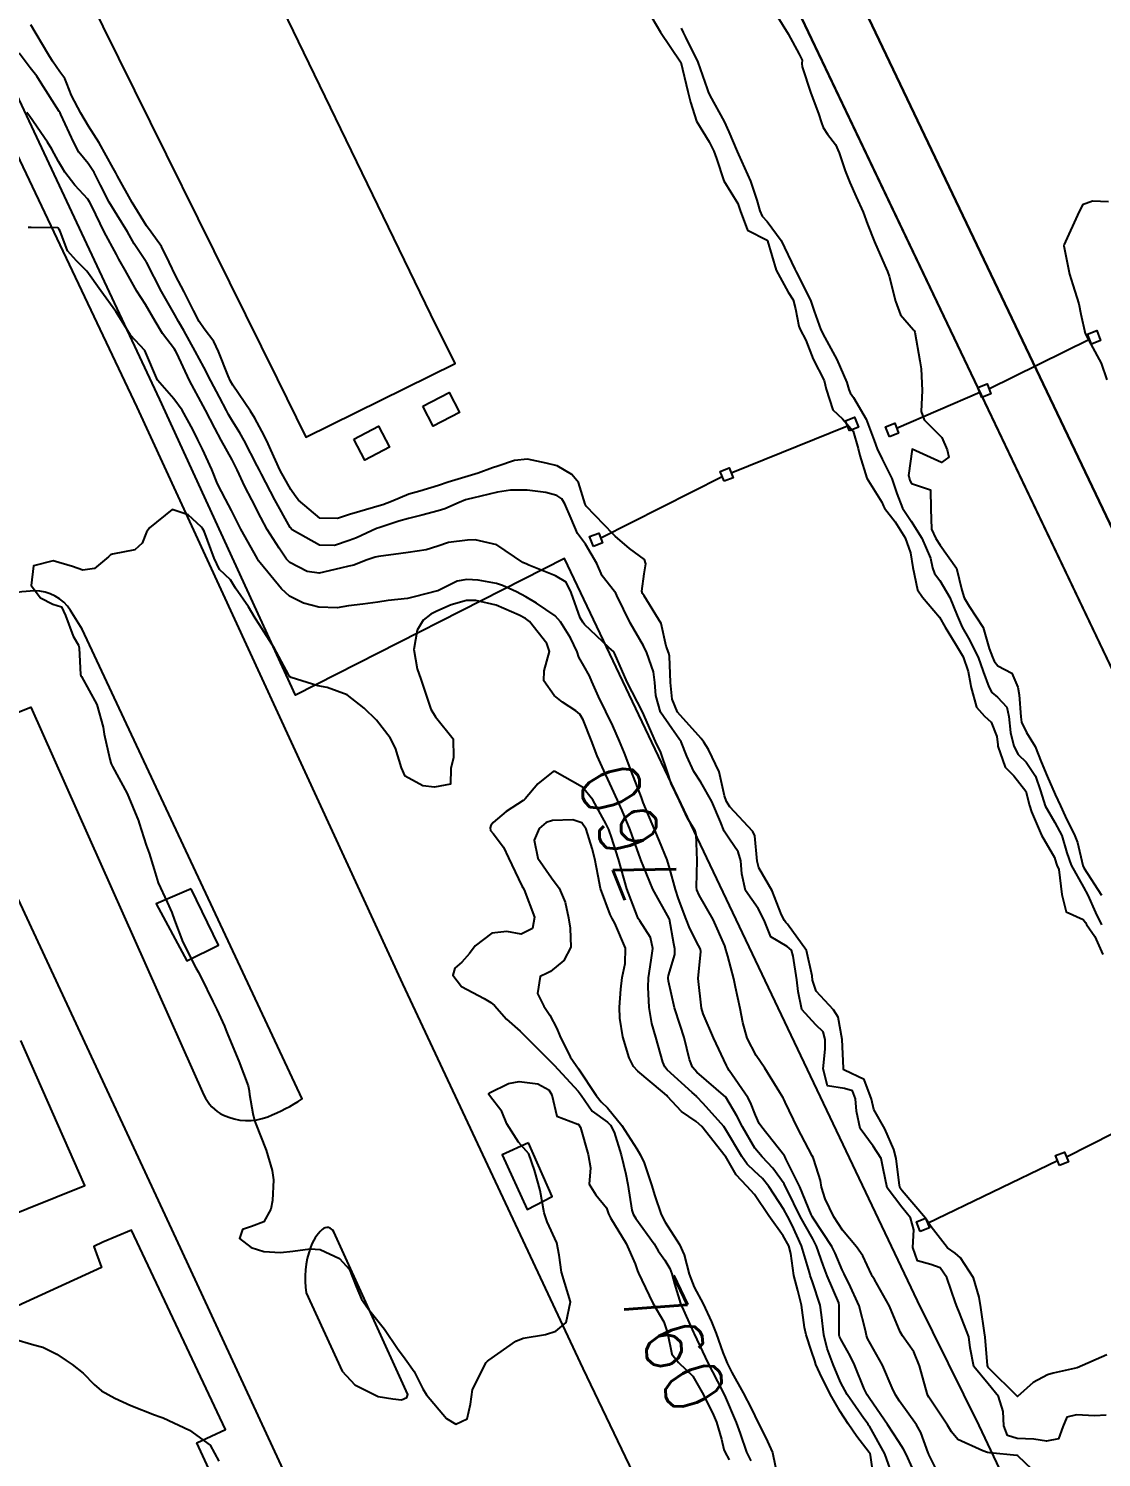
# Model space of a CAD drawing. Header units: metres. Extents: x 318500 to 325275, y 7408834 to 7428799.
# Drawn here: x 321789.5 to 321862.1, y 7422990.5 to 7423087.2 of the extents above; entities that cross this region are included whole.
import ezdxf
from ezdxf.enums import TextEntityAlignment as Align

# ---------------------------------------------------------------- set-up
doc = ezdxf.new("R2010")
doc.units = ezdxf.units.M
doc.header["$MEASUREMENT"] = 0
for name, color, linetype in [('Cotas', 45, 'Continuous'), ('Curvas de Nivel 1m', 11, 'Continuous'), ('Curvas de Nivel 5m', 15, 'Continuous'), ('Divisas', 45, 'Continuous'), ('Edificações', 30, 'Continuous'), ('Linha Férrea', 20, 'Continuous'), ('Pórticos', 45, 'Continuous'), ('Vias Primárias', 230, 'Continuous')]:
    doc.layers.add(name, color=color, linetype=linetype)
doc.styles.add('Style-STANDARD', font='STANDARD.shx')

msp = doc.modelspace()

# ---------------------------------------------------------------- linework, layer by layer
at = {"layer": 'Curvas de Nivel 1m', "flags": 128}
for points, elevation in [([(321839.709, 7423088.822), (321840.934, 7423086.867), (321841.666, 7423085.483), (321841.884, 7423085.079), (321841.861, 7423084.857), (321841.875, 7423084.638), (321842.471, 7423082.847), (321842.977, 7423081.472), (321843.186, 7423080.836), (321843.297, 7423080.535), (321843.593, 7423080.085), (321844.14, 7423079.376), (321844.386, 7423078.818), (321844.781, 7423077.592), (321845.105, 7423076.807), (321845.536, 7423075.84), (321845.994, 7423074.795), (321846.307, 7423073.997), (321846.773, 7423072.787), (321847.476, 7423071.198), (321847.659, 7423070.777), (321847.764, 7423070.477), (321848.191, 7423068.769), (321848.528, 7423067.861), (321849.421, 7423066.838), (321849.463, 7423066.792), (321849.478, 7423066.749), (321849.493, 7423066.674), (321849.828, 7423064.743), (321849.928, 7423064.195), (321849.99, 7423062.741), (321849.924, 7423061.32), (321850.143, 7423060.738), (321851.322, 7423059.553), (321851.691, 7423058.716), (321851.797, 7423058.22), (321851.297, 7423057.848), (321849.31, 7423058.75), (321849.068, 7423056.969), (321849.131, 7423056.752), (321849.17, 7423056.643), (321849.277, 7423056.439), (321850.558, 7423056.016), (321850.582, 7423054.73), (321850.628, 7423053.341), (321850.92, 7423052.725), (321851.223, 7423052.274), (321852.325, 7423050.709), (321852.677, 7423049.213), (321852.843, 7423048.703), (321853.172, 7423048.134), (321854.12, 7423046.685), (321854.532, 7423045.275), (321854.747, 7423044.676), (321854.859, 7423044.415), (321855.114, 7423044.105), (321856.063, 7423043.61), (321856.474, 7423042.649), (321856.572, 7423042.127), (321856.668, 7423040.646), (321856.713, 7423040.293), (321857.054, 7423039.591), (321857.652, 7423038.634), (321858.058, 7423037.602), (321858.448, 7423036.626), (321859.001, 7423035.379), (321859.353, 7423034.615), (321859.67, 7423033.919), (321860.333, 7423032.599), (321860.502, 7423032.143), (321860.867, 7423030.591), (321860.938, 7423030.431), (321862.14, 7423028.572)], 762), ([(321831.695, 7423087.979), (321832.28, 7423086.981), (321833.65, 7423084.977), (321833.662, 7423084.96), (321833.665, 7423084.945), (321834.142, 7423082.955), (321834.324, 7423082.248), (321834.719, 7423080.949), (321835.586, 7423079.551), (321835.796, 7423079.15), (321835.888, 7423078.935), (321836.083, 7423078.421), (321836.565, 7423076.925), (321837.527, 7423075.396), (321837.681, 7423074.908), (321838.183, 7423073.576), (321839.5, 7423072.896), (321839.519, 7423072.88), (321839.53, 7423072.849), (321840.109, 7423070.874), (321840.919, 7423069.394), (321841.262, 7423068.862), (321841.434, 7423068.265), (321841.653, 7423067.087), (321841.736, 7423066.855), (321842.124, 7423066.135), (321842.614, 7423064.842), (321843.369, 7423063.417), (321843.51, 7423062.828), (321843.946, 7423061.421), (321844.614, 7423060.811), (321845.328, 7423059.988), (321845.655, 7423058.797), (321845.776, 7423058.323), (321846.259, 7423056.79), (321847.264, 7423055.183), (321847.378, 7423054.895), (321847.439, 7423054.777), (321848.171, 7423053.841), (321848.836, 7423052.756), (321849.215, 7423051.735), (321849.359, 7423050.748), (321849.689, 7423049.246), (321850.016, 7423048.737), (321851.16, 7423047.394), (321851.559, 7423046.716), (321852.238, 7423045.605), (321852.773, 7423044.703), (321853.11, 7423043.721), (321853.271, 7423042.867), (321853.289, 7423042.697), (321853.684, 7423041.296), (321854.216, 7423040.683), (321854.675, 7423040.287), (321855.05, 7423039.317), (321855.114, 7423038.741), (321855.119, 7423038.669), (321855.605, 7423037.24), (321856.212, 7423036.652), (321857.005, 7423035.623), (321857.271, 7423034.637), (321857.393, 7423034.227), (321858.082, 7423032.629), (321858.945, 7423031.116), (321859.057, 7423030.734), (321859.101, 7423030.618), (321859.238, 7423030.313), (321859.445, 7423028.612), (321859.746, 7423027.455), (321860.894, 7423026.941), (321861.041, 7423026.738), (321861.127, 7423026.586), (321861.679, 7423025.777), (321862.226, 7423024.57)], 764), ([(321862.499, 7422997.467), (321860.49, 7422996.59), (321858.87, 7422996.22), (321858.482, 7422996.106), (321857.509, 7422995.59), (321856.46, 7422994.64), (321854.489, 7422996.6), (321854.434, 7422996.671), (321854.414, 7422996.747), (321854.258, 7422998.673), (321854.224, 7422998.963), (321853.963, 7423000.676), (321853.85, 7423001.378), (321853.477, 7423002.681), (321852.584, 7423004.044), (321852.233, 7423004.342), (321851.718, 7423004.703), (321850.611, 7423006.122), (321850.221, 7423006.726), (321848.647, 7423008.574), (321848.516, 7423008.751), (321848.472, 7423008.932), (321848.247, 7423010.754), (321848.073, 7423011.362), (321847.47, 7423012.762), (321846.72, 7423014.079), (321846.559, 7423014.773), (321846.073, 7423016.11), (321844.749, 7423016.727), (321844.694, 7423016.746), (321844.682, 7423016.801), (321844.682, 7423016.87), (321844.574, 7423018.803), (321844.31, 7423020.322), (321843.989, 7423020.812), (321842.819, 7423022.074), (321842.579, 7423022.833), (321842.547, 7423023.12), (321842.174, 7423024.837), (321840.878, 7423026.607), (321840.761, 7423026.734), (321840.683, 7423026.853), (321840.487, 7423027.255), (321839.842, 7423028.866), (321838.933, 7423030.419), (321838.828, 7423030.882), (321838.673, 7423032.6), (321838.545, 7423032.886), (321836.985, 7423034.556), (321836.76, 7423034.912), (321836.62, 7423035.29), (321836.265, 7423036.918), (321835.536, 7423038.424), (321835.227, 7423038.928), (321835.044, 7423039.188), (321833.432, 7423040.955), (321833.083, 7423041.844), (321832.976, 7423042.962), (321832.901, 7423044.746), (321832.846, 7423044.964), (321832.674, 7423045.419), (321832.324, 7423046.972), (321831.178, 7423048.824), (321831.078, 7423048.991), (321831.023, 7423049.15), (321831.193, 7423050.318), (321831.292, 7423050.989), (321831.204, 7423051.283), (321830.18, 7423052.035), (321829.228, 7423052.868), (321829.089, 7423053.012), (321827.258, 7423054.894), (321827.193, 7423055.041), (321826.733, 7423056.507), (321826.286, 7423057.055), (321825.288, 7423057.63), (321824.558, 7423057.81), (321823.295, 7423058.076), (321822.398, 7423057.999), (321821.287, 7423057.611), (321820.919, 7423057.492), (321819.945, 7423057.14), (321819.278, 7423056.928), (321817.919, 7423056.518), (321817.271, 7423056.303), (321816.004, 7423055.926), (321815.265, 7423055.706), (321814.082, 7423055.218), (321813.495, 7423054.988), (321813.255, 7423054.917), (321811.949, 7423054.543), (321811.246, 7423054.332), (321810.428, 7423054.076), (321809.242, 7423054.092), (321807.783, 7423055.302), (321807.561, 7423055.604), (321807.267, 7423056.025), (321806.543, 7423057.317), (321805.912, 7423058.713), (321805.651, 7423059.327), (321805.316, 7423059.972), (321804.839, 7423060.851), (321804.539, 7423061.342), (321803.356, 7423063.081), (321803.19, 7423063.363), (321803.019, 7423063.712), (321802.376, 7423065.375), (321802.07, 7423066.053), (321801.405, 7423066.907), (321801.067, 7423067.393), (321800.676, 7423068.143), (321800.059, 7423069.404), (321799.456, 7423070.503), (321799.026, 7423071.417), (321798.525, 7423072.469), (321797.82, 7423073.435), (321797.496, 7423073.865), (321796.537, 7423075.455), (321795.547, 7423077.238), (321795.416, 7423077.471), (321795.246, 7423077.78), (321794.296, 7423079.483), (321793.587, 7423080.611), (321793.066, 7423081.498), (321792.437, 7423082.688), (321792.105, 7423083.513), (321791.966, 7423083.848), (321791.638, 7423084.286), (321791.137, 7423085.019), (321790.825, 7423085.532), (321789.679, 7423087.483)], 764), ([(321833.684, 7423087.258), (321833.818, 7423086.959), (321833.989, 7423086.643), (321834.814, 7423084.948), (321835.44, 7423083.134), (321835.504, 7423082.941), (321835.626, 7423082.686), (321836.606, 7423080.925), (321836.919, 7423080.246), (321837.479, 7423078.912), (321837.577, 7423078.696), (321838.369, 7423076.898), (321838.818, 7423075.603), (321839.005, 7423074.888), (321839.166, 7423074.535), (321839.513, 7423074.164), (321840.462, 7423072.87), (321841.381, 7423070.951), (321841.42, 7423070.86), (321841.469, 7423070.769), (321842.429, 7423068.845), (321842.692, 7423068.1), (321843.135, 7423066.834), (321843.412, 7423066.315), (321844.225, 7423064.817), (321844.898, 7423063.276), (321845.028, 7423062.805), (321845.122, 7423062.568), (321845.355, 7423062.258), (321846.198, 7423060.791), (321846.752, 7423059.353), (321846.954, 7423058.784), (321847.299, 7423058.078), (321847.936, 7423056.77), (321848.272, 7423055.767), (321848.67, 7423054.759), (321849.247, 7423053.88), (321849.977, 7423052.739), (321850.562, 7423051.377), (321850.7, 7423050.728), (321850.826, 7423050.355), (321851.191, 7423049.869), (321851.876, 7423048.713), (321852.37, 7423047.5), (321852.705, 7423046.704), (321853.139, 7423045.97), (321853.782, 7423044.69), (321854.129, 7423043.704), (321854.498, 7423042.679), (321854.711, 7423042.293), (321855.09, 7423041.987), (321855.722, 7423041.302), (321855.855, 7423040.658), (321855.973, 7423039.575), (321856.212, 7423038.652), (321856.492, 7423038.105), (321857.029, 7423037.574), (321857.676, 7423036.633), (321858.007, 7423035.628), (321858.315, 7423034.627), (321858.973, 7423033.49), (321859.443, 7423032.613), (321859.784, 7423031.443), (321860.074, 7423030.603), (321860.918, 7423029.115), (321861.219, 7423028.585), (321861.721, 7423027.401), (321862.14, 7423026.571)], 763), ([(321862.442, 7422993.387), (321861.668, 7422993.345), (321860.442, 7422993.408), (321859.789, 7422993.247), (321859.514, 7422992.599), (321859.234, 7422991.79), (321858.42, 7422991.626), (321857.552, 7422991.754), (321856.422, 7422991.807), (321855.778, 7422992.004), (321855.52, 7422992.654), (321855.47, 7422993.629), (321855.161, 7422994.659), (321854.473, 7422995.509), (321853.493, 7422996.68), (321853.245, 7422997.941), (321853.157, 7422998.684), (321852.534, 7423000.319), (321852.363, 7423000.693), (321852.252, 7423000.987), (321851.664, 7423002.704), (321851.22, 7423003.354), (321850.579, 7423003.583), (321849.673, 7423003.826), (321849.369, 7423004.738), (321849.426, 7423005.919), (321849.197, 7423006.741), (321848.631, 7423007.466), (321847.621, 7423008.76), (321847.351, 7423010.075), (321847.222, 7423010.764), (321846.682, 7423011.586), (321845.798, 7423012.784), (321845.552, 7423013.953), (321845.488, 7423014.789), (321845.275, 7423015.332), (321844.737, 7423015.492), (321843.585, 7423015.669), (321843.308, 7423016.822), (321843.434, 7423018.157), (321843.437, 7423018.82), (321843.291, 7423019.328), (321842.79, 7423019.796), (321841.862, 7423020.839), (321841.597, 7423022.063), (321841.518, 7423022.843), (321841.261, 7423024.439), (321841.146, 7423024.847), (321840.863, 7423025.105), (321839.764, 7423025.761), (321839.31, 7423026.874), (321838.892, 7423027.68), (321838.04, 7423028.893), (321837.794, 7423030.03), (321837.722, 7423030.898), (321837.55, 7423031.505), (321836.955, 7423032.372), (321836.598, 7423032.914), (321836.355, 7423033.53), (321835.754, 7423034.922), (321835.009, 7423036.22), (321834.539, 7423036.937), (321834.072, 7423037.986), (321833.692, 7423038.95), (321833.054, 7423039.865), (321832.297, 7423040.972), (321831.972, 7423042.092), (321831.904, 7423042.978), (321831.811, 7423043.683), (321831.37, 7423044.986), (321831.127, 7423045.449), (321830.229, 7423046.999), (321829.337, 7423048.849), (321829.262, 7423049.009), (321829.181, 7423049.124), (321828.349, 7423050.18), (321827.972, 7423051.028), (321827.219, 7423052.332), (321826.678, 7423053.048), (321826.237, 7423054.063), (321825.817, 7423055.062), (321825.607, 7423055.408), (321825.266, 7423055.624), (321824.519, 7423055.826), (321823.269, 7423055.981), (321822.142, 7423055.98), (321821.267, 7423055.841), (321819.569, 7423055.451), (321819.262, 7423055.381), (321819.087, 7423055.327), (321818.661, 7423055.156), (321817.688, 7423054.731), (321817.251, 7423054.594), (321816.133, 7423054.301), (321815.243, 7423054.075), (321814.569, 7423053.881), (321813.233, 7423053.444), (321813.075, 7423053.389), (321812.727, 7423053.235), (321811.707, 7423052.761), (321811.22, 7423052.575), (321810.231, 7423052.248), (321809.215, 7423052.271), (321807.359, 7423053.308), (321807.232, 7423053.457), (321806.177, 7423055.321), (321805.277, 7423057.065), (321805.189, 7423057.242), (321805.14, 7423057.332), (321804.997, 7423057.622), (321804.107, 7423059.348), (321803.826, 7423059.864), (321803.323, 7423060.665), (321803.061, 7423061.097), (321802.914, 7423061.366), (321802.449, 7423062.268), (321801.856, 7423063.383), (321801.374, 7423064.3), (321800.789, 7423065.396), (321800.021, 7423066.786), (321799.674, 7423067.407), (321799.417, 7423067.849), (321798.515, 7423069.424), (321797.495, 7423071.415), (321797.485, 7423071.44), (321796.676, 7423072.646), (321796.207, 7423073.459), (321795.507, 7423074.587), (321794.965, 7423075.476), (321794.391, 7423076.628), (321793.969, 7423077.486), (321793.556, 7423078.082), (321792.93, 7423078.866), (321792.575, 7423079.505), (321791.714, 7423081.402), (321791.654, 7423081.519), (321791.601, 7423081.613), (321790.377, 7423083.539), (321790.085, 7423083.993), (321789.64, 7423084.575), (321788.888, 7423085.558)], 763), ([(321858.383, 7422988.814), (321856.476, 7422990.639), (321856.43, 7422990.66), (321856.41, 7422990.661), (321854.571, 7422990.827), (321854.412, 7422990.863), (321854.105, 7422990.981), (321852.42, 7422991.735), (321851.982, 7422992.253), (321851.716, 7422992.701), (321850.458, 7422994.597), (321850.383, 7422994.721), (321850.329, 7422994.855), (321849.813, 7422996.73), (321849.43, 7422997.667), (321848.662, 7422998.748), (321848.514, 7422999.019), (321847.789, 7423000.758), (321846.765, 7423002.571), (321846.636, 7423002.769), (321846.571, 7423002.909), (321845.981, 7423004.176), (321845.556, 7423004.786), (321844.607, 7423005.916), (321844.03, 7423006.809), (321843.428, 7423008.028), (321843.193, 7423008.822), (321843.109, 7423009.278), (321842.669, 7423010.699), (321842.615, 7423010.831), (321842.56, 7423010.943), (321841.567, 7423012.841), (321840.717, 7423014.576), (321840.631, 7423014.763), (321840.584, 7423014.852), (321840.366, 7423015.215), (321839.345, 7423016.871), (321838.763, 7423017.728), (321838.155, 7423018.889), (321837.863, 7423019.966), (321837.679, 7423020.897), (321837.374, 7423022.349), (321837.245, 7423022.904), (321836.853, 7423024.46), (321836.714, 7423024.911), (321836.634, 7423025.14), (321835.848, 7423026.92), (321834.905, 7423028.566), (321834.756, 7423028.932), (321834.725, 7423029.121), (321834.768, 7423030.933), (321834.701, 7423032.677), (321834.625, 7423032.935), (321834.118, 7423033.797), (321833.568, 7423034.951), (321833.008, 7423036.13), (321832.745, 7423036.964), (321832.304, 7423038.242), (321831.942, 7423038.976), (321831.07, 7423040.99), (321830.04, 7423043.001), (321829.175, 7423044.954), (321829.148, 7423045.01), (321829.12, 7423045.043), (321828.796, 7423045.343), (321827.148, 7423046.892), (321827.03, 7423047.042), (321826.859, 7423047.34), (321826.235, 7423049.054), (321825.893, 7423049.765), (321825.191, 7423050.186), (321823.38, 7423050.907), (321823.199, 7423050.998), (321823.134, 7423051.026), (321822.98, 7423051.093), (321821.218, 7423052.29), (321819.75, 7423052.614), (321819.222, 7423052.598), (321817.944, 7423052.438), (321817.215, 7423052.192), (321816.44, 7423051.953), (321815.209, 7423051.774), (321814.718, 7423051.697), (321813.204, 7423051.501), (321812.984, 7423051.452), (321812.375, 7423051.238), (321811.524, 7423050.919), (321811.196, 7423050.841), (321810.639, 7423050.703), (321809.191, 7423050.379), (321808.385, 7423050.485), (321807.198, 7423051.092), (321806.978, 7423051.312), (321806.475, 7423052.053), (321805.679, 7423053.326), (321805.242, 7423054.128), (321804.622, 7423055.34), (321804.158, 7423056.236), (321803.63, 7423057.355), (321803.29, 7423058.045), (321802.566, 7423059.371), (321802.121, 7423060.181), (321801.495, 7423061.388), (321801.335, 7423061.692), (321800.404, 7423063.4), (321799.547, 7423065.249), (321799.467, 7423065.409), (321799.391, 7423065.525), (321798.575, 7423066.596), (321798.09, 7423067.43), (321797.427, 7423068.544), (321796.844, 7423069.449), (321796.058, 7423070.864), (321795.723, 7423071.466), (321795.634, 7423071.629), (321795.475, 7423071.933), (321794.64, 7423073.478), (321793.805, 7423075.198), (321793.647, 7423075.489), (321793.523, 7423075.67), (321792.657, 7423076.623), (321791.967, 7423077.514), (321791.808, 7423077.772), (321791.557, 7423078.232), (321791.091, 7423079.053), (321790.804, 7423079.531), (321789.596, 7423081.274), (321789.396, 7423081.552)], 762), ([(321862.617, 7423075.49), (321861.534, 7423075.552), (321860.837, 7423075.294), (321860.506, 7423074.605), (321859.7, 7423072.815), (321859.602, 7423072.618), (321859.593, 7423072.524), (321859.964, 7423070.613), (321860.187, 7423069.881), (321860.596, 7423068.603), (321860.726, 7423067.894), (321861.025, 7423066.596), (321861.409, 7423065.862), (321862.11, 7423064.579), (321862.502, 7423063.444)], 761), ([(321851.453, 7422988.704), (321850.493, 7422990.634), (321850.456, 7422990.719), (321850.442, 7422990.751), (321850.411, 7422990.835), (321849.908, 7422992.211), (321849.611, 7422992.732), (321848.454, 7422994.329), (321848.198, 7422994.753), (321847.976, 7422995.246), (321847.312, 7422996.762), (321846.504, 7422998.213), (321846.303, 7422998.568), (321846.227, 7422998.774), (321846.167, 7422999.123), (321845.738, 7423000.782), (321845.039, 7423002.317), (321844.794, 7423002.797), (321844.716, 7423002.943), (321844.574, 7423003.214), (321844.119, 7423004.34), (321843.886, 7423004.811), (321842.618, 7423006.711), (321842.547, 7423006.831), (321842.483, 7423006.97), (321841.726, 7423008.839), (321840.775, 7423010.743), (321840.716, 7423010.85), (321840.671, 7423010.926), (321839.137, 7423012.873), (321838.962, 7423013.135), (321838.708, 7423013.681), (321838.375, 7423014.544), (321838.199, 7423014.888), (321836.946, 7423016.708), (321836.823, 7423016.909), (321836.752, 7423017.044), (321835.882, 7423018.919), (321835.172, 7423020.55), (321835.062, 7423020.927), (321834.83, 7423022.93), (321835.029, 7423024.756), (321834.99, 7423024.929), (321834.862, 7423025.179), (321834.265, 7423026.33), (321834.033, 7423026.943), (321833.513, 7423028.339), (321833.303, 7423028.954), (321832.931, 7423030.359), (321832.734, 7423030.963), (321832.212, 7423032.231), (321831.898, 7423032.976), (321831.121, 7423034.855), (321831.067, 7423034.989), (321830.993, 7423035.18), (321830.298, 7423036.997), (321829.851, 7423038.182), (321829.517, 7423039.005), (321829.055, 7423040.028), (321828.584, 7423041.017), (321828.091, 7423042.018), (321827.647, 7423043.032), (321827.492, 7423043.422), (321827.111, 7423044.092), (321826.76, 7423044.689), (321826.638, 7423045.047), (321826.187, 7423046.002), (321825.514, 7423047.065), (321825.156, 7423047.478), (321823.902, 7423048.349), (321823.175, 7423048.77), (321822.533, 7423049.1), (321821.603, 7423049.533), (321821.185, 7423049.666), (321819.941, 7423049.892), (321819.188, 7423049.945), (321818.519, 7423049.824), (321817.213, 7423049.17), (321817.188, 7423049.162), (321815.611, 7423048.756), (321815.172, 7423048.655), (321813.864, 7423048.525), (321813.168, 7423048.404), (321812.14, 7423048.266), (321811.164, 7423048.161), (321810.403, 7423048.02), (321809.162, 7423048.059), (321808.122, 7423048.339), (321807.172, 7423048.805), (321806.63, 7423049.316), (321805.197, 7423051.058), (321805.08, 7423051.213), (321805.015, 7423051.333), (321804.791, 7423051.751), (321803.892, 7423053.35), (321803.249, 7423054.612), (321802.84, 7423055.366), (321802.313, 7423056.417), (321801.922, 7423057.38), (321801.301, 7423058.767), (321800.978, 7423059.393), (321800.631, 7423060.083), (321799.915, 7423061.404), (321799.341, 7423062.169), (321798.243, 7423063.427), (321797.39, 7423065.44), (321796.428, 7423066.482), (321795.819, 7423067.464), (321795.419, 7423068.081), (321794.411, 7423069.48), (321793.46, 7423070.806), (321792.756, 7423071.501), (321792.156, 7423072.189), (321791.649, 7423073.518), (321791.603, 7423073.63), (321791.493, 7423073.743), (321789.699, 7423073.753), (321789.493, 7423073.766)], 761), ([(321848.081, 7422989.057), (321847.464, 7422990.759), (321846.429, 7422992.632), (321846.375, 7422992.716), (321846.332, 7422992.771), (321846.055, 7422993.157), (321844.921, 7422994.793), (321844.472, 7422995.616), (321843.97, 7422996.808), (321843.575, 7422997.888), (321843.332, 7422998.818), (321843.184, 7423000.167), (321843.083, 7423000.822), (321842.564, 7423002.404), (321842.425, 7423002.831), (321842.373, 7423003.031), (321841.842, 7423004.837), (321841.2, 7423006.255), (321840.883, 7423006.847), (321840.627, 7423007.296), (321839.615, 7423008.866), (321839.198, 7423009.414), (321838.66, 7423009.907), (321838.151, 7423010.374), (321837.792, 7423010.893), (321836.697, 7423012.743), (321836.573, 7423012.911), (321835.166, 7423014.476), (321834.754, 7423014.93), (321834.721, 7423014.964), (321834.434, 7423015.225), (321832.747, 7423016.765), (321832.579, 7423016.963), (321832.445, 7423017.274), (321831.963, 7423018.972), (321831.698, 7423019.886), (321831.516, 7423020.979), (321831.445, 7423022.356), (321831.465, 7423022.98), (321831.656, 7423024.17), (321831.759, 7423024.977), (321831.604, 7423025.716), (321830.879, 7423026.842), (321830.787, 7423026.991), (321830.703, 7423027.172), (321830.017, 7423028.999), (321829.649, 7423030.283), (321829.455, 7423031.005), (321828.955, 7423032.56), (321828.844, 7423032.896), (321828.796, 7423033.012), (321828.609, 7423033.372), (321827.699, 7423035.029), (321827.003, 7423035.891), (321825.133, 7423036.954), (321825.018, 7423036.951), (321823.98, 7423036.106), (321823.126, 7423035.089), (321823.053, 7423035.026), (321822.988, 7423034.989), (321821.852, 7423034.232), (321820.966, 7423033.496), (321820.799, 7423033.286), (321820.756, 7423033.123), (321820.792, 7423032.956), (321820.956, 7423032.754), (321821.666, 7423031.828), (321821.998, 7423031.104), (321822.912, 7423029.204), (321822.977, 7423029.089), (321823.065, 7423028.931), (321823.76, 7423027.081), (321823.636, 7423026.318), (321822.868, 7423025.937), (321821.884, 7423026.119), (321820.869, 7423026.012), (321819.747, 7423025.137), (321819.359, 7423024.636), (321818.844, 7423024.052), (321818.36, 7423023.632), (321818.24, 7423023.156), (321818.819, 7423022.388), (321820.354, 7423021.58), (321820.803, 7423021.322), (321821.05, 7423021.116), (321821.864, 7423020.178), (321822.783, 7423019.375), (321823.095, 7423019.087), (321824.755, 7423017.411), (321825.089, 7423017.065), (321826.724, 7423015.324), (321826.913, 7423015.037), (321827.653, 7423013.97), (321828.702, 7423013.222), (321828.914, 7423013.008), (321829.152, 7423012.547), (321829.629, 7423011), (321829.946, 7423009.702), (321830.073, 7423008.996), (321830.35, 7423007.266), (321830.436, 7423006.992), (321830.616, 7423006.704), (321831.85, 7423004.971), (321832.133, 7423004.514), (321832.579, 7423003.883), (321832.92, 7423003.302), (321833.045, 7423002.953), (321833.225, 7423002.285), (321833.652, 7423000.943), (321834.511, 7422998.987), (321834.537, 7422998.93), (321834.559, 7422998.88), (321835.489, 7422996.92), (321836.462, 7422995.053), (321836.538, 7422994.909), (321836.622, 7422994.743), (321837.415, 7422992.895), (321837.669, 7422992.138), (321838.108, 7422990.885), (321838.401, 7422990.3)], 759), ([(321846.762, 7422988.766), (321846.498, 7422990.68), (321846.471, 7422990.769), (321846.411, 7422990.865), (321845.576, 7422991.937), (321844.983, 7422992.792), (321844.442, 7422993.632), (321843.771, 7422994.81), (321843.062, 7422996.24), (321842.806, 7422996.825), (321842.722, 7422997.056), (321842.499, 7422997.711), (321842.137, 7422998.834), (321842.041, 7422999.311), (321841.83, 7423000.837), (321841.575, 7423001.819), (321841.313, 7423002.843), (321841.113, 7423004.317), (321840.972, 7423004.846), (321840.6, 7423005.529), (321839.615, 7423006.865), (321838.641, 7423008.313), (321838.123, 7423008.888), (321837.403, 7423009.644), (321836.68, 7423010.91), (321836.67, 7423010.925), (321835.076, 7423012.926), (321834.703, 7423013.262), (321833.712, 7423013.947), (321832.768, 7423014.959), (321832.721, 7423015.012), (321832.42, 7423015.269), (321830.745, 7423016.664), (321830.465, 7423016.993), (321830.179, 7423017.575), (321829.75, 7423019), (321829.538, 7423020.257), (321829.508, 7423021.003), (321829.602, 7423022.219), (321829.703, 7423023.001), (321829.899, 7423023.944), (321829.926, 7423024.999), (321829.193, 7423026.69), (321829.011, 7423027.009), (321828.884, 7423027.275), (321828.224, 7423029.02), (321828.074, 7423029.871), (321827.851, 7423031.026), (321827.654, 7423031.737), (321827.256, 7423033.036), (321826.966, 7423033.463), (321826.348, 7423033.671), (321824.968, 7423033.633), (321824.555, 7423033.485), (321824.068, 7423033.079), (321823.734, 7423032.3), (321823.99, 7423031.08), (321824.92, 7423029.74), (321825.441, 7423029.062), (321825.845, 7423028.106), (321826.069, 7423027.052), (321826.173, 7423026.35), (321826.21, 7423025.05), (321825.743, 7423024.16), (321824.835, 7423023.405), (321824.609, 7423023.297), (321824.14, 7423023.077), (321823.971, 7423021.921), (321824.399, 7423021.074), (321824.794, 7423020.45), (321825.279, 7423019.557), (321825.477, 7423019.06), (321826.18, 7423017.627), (321826.588, 7423017.042), (321826.747, 7423016.826), (321827.945, 7423015.022), (321828.284, 7423014.585), (321828.712, 7423014.174), (321829.677, 7423013), (321830.676, 7423011.405), (321830.929, 7423010.986), (321831.184, 7423010.46), (321831.682, 7423008.974), (321831.896, 7423008.235), (321832.334, 7423006.964), (321832.612, 7423006.456), (321833.563, 7423004.945), (321833.88, 7423004.238), (321834.231, 7423002.935), (321834.557, 7423002.056), (321835.175, 7423000.924), (321835.737, 7422999.702), (321836.046, 7422998.915), (321836.497, 7422997.638), (321836.71, 7422997.125), (321836.805, 7422996.905), (321837.113, 7422996.268), (321837.891, 7422994.889), (321838.444, 7422993.808), (321838.887, 7422992.873), (321839.418, 7422991.863), (321839.858, 7422990.858), (321840.25, 7422988.984)], 758), ([(321788.495, 7422998.556), (321789.867, 7422998.148), (321790.487, 7422997.988), (321791.426, 7422997.506), (321792.064, 7422997.084), (321792.473, 7422996.812), (321793.215, 7422996.226), (321793.954, 7422995.468), (321794.454, 7422995.044), (321795.353, 7422994.544), (321796.439, 7422994.032), (321798.034, 7422993.416), (321798.428, 7422993.278), (321798.628, 7422993.206), (321800.415, 7422992.377), (321801.815, 7422991.366), (321802.389, 7422990.27)], 761)]:
    msp.add_lwpolyline(points, dxfattribs=dict(at, elevation=elevation))
at = {"layer": 'Curvas de Nivel 5m', "elevation": 760, "flags": 128}
msp.add_lwpolyline([(321849.337, 7422989.795), (321848.915, 7422990.742), (321848.745, 7422991.077), (321848.418, 7422991.589), (321847.66, 7422992.758), (321846.456, 7422994.49), (321846.271, 7422994.773), (321846.067, 7422995.175), (321845.413, 7422996.786), (321845.114, 7422997.408), (321844.507, 7422998.482), (321844.411, 7422998.704), (321844.383, 7422998.802), (321844.374, 7422998.94), (321844.389, 7423000.802), (321844.348, 7423000.998), (321843.568, 7423002.815), (321843.302, 7423003.544), (321842.85, 7423004.826), (321842.597, 7423005.327), (321841.746, 7423006.839), (321840.856, 7423008.639), (321840.755, 7423008.849), (321840.652, 7423009.049), (321839.896, 7423010.096), (321839.168, 7423010.873), (321838.679, 7423011.452), (321837.839, 7423012.893), (321837.457, 7423013.648), (321836.72, 7423014.91), (321834.745, 7423016.588), (321834.446, 7423016.935), (321834.243, 7423017.453), (321833.886, 7423018.943), (321833.616, 7423019.775), (321833.243, 7423020.953), (321832.827, 7423022.747), (321832.796, 7423022.961), (321832.796, 7423022.995), (321832.833, 7423023.131), (321833.25, 7423024.558), (321833.257, 7423024.954), (321833.192, 7423025.284), (321832.896, 7423026.96), (321832.881, 7423027.001), (321831.759, 7423028.977), (321830.968, 7423030.961), (321830.957, 7423030.99), (321830.94, 7423031.03), (321830.225, 7423032.997), (321829.686, 7423034.296), (321829.383, 7423035.006), (321829.003, 7423035.852), (321828.443, 7423037.019), (321828.01, 7423038.006), (321827.613, 7423039.031), (321827.061, 7423040.441), (321826.84, 7423040.816), (321826.569, 7423041.048), (321825.662, 7423041.644), (321825.085, 7423042.087), (321824.385, 7423043.077), (321824.415, 7423043.769), (321824.785, 7423045.073), (321824.604, 7423045.599), (321823.426, 7423047.087), (321823.153, 7423047.302), (321822.732, 7423047.521), (321821.166, 7423048.2), (321819.791, 7423048.521), (321819.17, 7423048.508), (321818.111, 7423048.215), (321817.16, 7423047.807), (321816.734, 7423047.599), (321816.22, 7423047.184), (321815.822, 7423046.507), (321815.596, 7423045.193), (321815.811, 7423043.894), (321816.06, 7423043.186), (321816.559, 7423041.697), (321816.742, 7423041.175), (321817.062, 7423040.64), (321818.246, 7423039.158), (321818.287, 7423037.898), (321818.088, 7423037.159), (321818.069, 7423036.095), (321817.001, 7423035.891), (321816.203, 7423035.981), (321815.011, 7423036.629), (321814.767, 7423037.204), (321814.344, 7423038.521), (321814.001, 7423039.216), (321813.058, 7423040.415), (321812.238, 7423041.238), (321811.083, 7423042.141), (321809.72, 7423042.641), (321809.092, 7423042.753), (321807.291, 7423043.307), (321807.174, 7423043.382), (321807.102, 7423043.507), (321806.143, 7423045.32), (321805.143, 7423046.873), (321804.861, 7423047.334), (321804.408, 7423048.095), (321803.517, 7423049.355), (321803.395, 7423049.569), (321803.186, 7423049.927), (321802.441, 7423050.62), (321802.079, 7423051.377), (321801.409, 7423053.205), (321801.302, 7423053.389), (321801.231, 7423053.483), (321800.327, 7423054.311), (321799.243, 7423054.682), (321797.702, 7423053.433), (321797.512, 7423053.149), (321797.215, 7423052.409), (321796.719, 7423051.936), (321795.203, 7423051.663), (321795.068, 7423051.605), (321794.933, 7423051.473), (321793.987, 7423050.687), (321793.191, 7423050.571), (321792.505, 7423050.816), (321791.195, 7423051.214), (321789.858, 7423050.872), (321789.689, 7423049.542), (321790.335, 7423048.706), (321791.158, 7423048.279), (321791.74, 7423048.093), (321792.016, 7423047.507), (321792.53, 7423046.098), (321792.894, 7423045.493), (321792.943, 7423045.317), (321793.036, 7423043.491), (321793.05, 7423043.442), (321793.098, 7423043.378), (321794.149, 7423041.479), (321794.568, 7423039.954), (321794.645, 7423039.474), (321795.023, 7423037.781), (321795.09, 7423037.538), (321795.109, 7423037.469), (321795.203, 7423037.281), (321796.202, 7423035.452), (321796.962, 7423033.601), (321797.006, 7423033.439), (321797.472, 7423031.959), (321797.689, 7423031.429), (321798.024, 7423030.323), (321798.283, 7423029.419), (321798.89, 7423028.108), (321799.215, 7423027.407), (321799.395, 7423026.884), (321799.954, 7423025.399), (321800.834, 7423023.654), (321800.99, 7423023.388), (321801.201, 7423023.008), (321801.999, 7423021.372), (321802.261, 7423020.834), (321802.783, 7423019.704), (321802.879, 7423019.457), (321802.911, 7423019.358), (321803.003, 7423019.13), (321803.754, 7423017.345), (321804.392, 7423015.668), (321804.457, 7423015.334), (321804.474, 7423015.09), (321804.705, 7423013.792), (321804.811, 7423013.329), (321804.871, 7423013.154), (321805.612, 7423011.321), (321806.018, 7423009.948), (321806.095, 7423009.315), (321806.027, 7423007.915), (321805.923, 7423007.317), (321805.45, 7423006.479), (321804.602, 7423006.147), (321803.992, 7423005.946), (321803.794, 7423005.342), (321804.581, 7423004.735), (321805.433, 7423004.466), (321806.576, 7423004.386), (321807.398, 7423004.477), (321808.581, 7423004.65), (321809.261, 7423004.589), (321810.571, 7423003.989), (321811.233, 7423003.243), (321811.689, 7423002.098), (321812.047, 7423001.235), (321812.53, 7423000.562), (321813.62, 7422999.213), (321814.49, 7422997.892), (321815.003, 7422997.192), (321815.624, 7422996.335), (321816.208, 7422995.174), (321816.454, 7422994.766), (321817.805, 7422993.156), (321818.426, 7422992.775), (321819.198, 7422993.138), (321819.439, 7422994.142), (321819.559, 7422995.134), (321820.487, 7422996.945), (321820.571, 7422997.037), (321820.676, 7422997.117), (321822.503, 7422998.397), (321822.999, 7422998.591), (321824.508, 7422998.845), (321825.194, 7422999.06), (321825.907, 7422999.661), (321826.203, 7423001.045), (321825.814, 7423002.312), (321825.58, 7423003.055), (321825.424, 7423004.211), (321825.262, 7423005.06), (321824.611, 7423006.47), (321824.418, 7423007.072), (321824.144, 7423008.584), (321824.01, 7423009.076), (321823.771, 7423009.962), (321823.381, 7423011.083), (321822.682, 7423011.859), (321821.886, 7423013.102), (321821.539, 7423013.939), (321820.719, 7423015.021), (321820.677, 7423015.078), (321820.669, 7423015.121), (321820.678, 7423015.163), (321820.721, 7423015.203), (321821.994, 7423015.838), (321822.733, 7423015.974), (321823.993, 7423015.815), (321824.725, 7423015.409), (321824.927, 7423015.067), (321825.269, 7423013.625), (321826.7, 7423013.087), (321826.73, 7423013.069), (321826.759, 7423013.039), (321826.871, 7423012.864), (321827.385, 7423011.029), (321827.557, 7423010.126), (321827.452, 7423009.028), (321827.919, 7423008.307), (321828.624, 7423007.428), (321828.775, 7423007.008), (321828.894, 7423006.73), (321829.959, 7423004.996), (321830.576, 7423003.635), (321830.733, 7423003.149), (321830.794, 7423002.987), (321831.027, 7423002.519), (321831.771, 7423000.972), (321832.521, 7422999.7), (321832.759, 7422998.956), (321833.065, 7422997.52), (321833.496, 7422996.945), (321834.476, 7422996.025), (321835.118, 7422994.923), (321835.803, 7422993.553), (321836.08, 7422992.913), (321836.418, 7422991.755), (321836.57, 7422991.066), (321836.631, 7422990.907), (321836.939, 7422990.365)], dxfattribs=at)
at = {"layer": 'Divisas'}
for points in [[(321849.675, 7423001.125), (321825.8, 7423051.35), (321807.585, 7423042.102), (321798.408, 7423062.119), (321777.132, 7423107.463)], [(321982.888, 7422745.937), (321975.44, 7422771.955), (321970.752, 7422788.531), (321965.741, 7422805.526), (321962.547, 7422817.126), (321957.16, 7422825.327), (321952.527, 7422832.125), (321938.024, 7422853.725), (321928.923, 7422867.291), (321925.087, 7422870.99), (321920.76, 7422876.203), (321911.583, 7422891.152), (321906.206, 7422903.734), (321903.949, 7422909.877), (321897.037, 7422930.587), (321896.452, 7422936.323), (321892.376, 7422963.087), (321889.907, 7422966.571), (321882.22, 7422978.292), (321868.004, 7422969.391), (321856.418, 7422987.243), (321853.853, 7422992.698), (321849.675, 7423001.125)]]:
    msp.add_lwpolyline(points, dxfattribs=at)
at = {"layer": 'Edificações'}
for points in [[(321803.875, 7423094.476), (321793.464, 7423089.57), (321806.341, 7423063.517), (321808.294, 7423059.566), (321818.389, 7423064.556), (321816.75, 7423067.872)], [(321816.209, 7423061.681), (321817.982, 7423062.59), (321818.678, 7423061.232), (321816.905, 7423060.323)], [(321811.534, 7423059.435), (321813.212, 7423060.318), (321813.959, 7423058.897), (321812.282, 7423058.014)], [(321800.523, 7423029), (321798.162, 7423027.996), (321800.222, 7423024.129), (321802.382, 7423025.183)], [(321823.35, 7423011.814), (321821.573, 7423011.007), (321823.269, 7423007.295), (321824.965, 7423008.183)]]:
    msp.add_lwpolyline(points, close=True, dxfattribs=at)
for points in [[(321783.377, 7423004.941), (321793.335, 7423008.924), (321788.988, 7423018.743)], [(321808.556, 7422974.957), (321800.91, 7422991.521), (321802.857, 7422992.42), (321796.485, 7423005.915), (321794.538, 7423005.091), (321793.939, 7423004.792), (321794.463, 7423003.369), (321786.898, 7422999.925)]]:
    msp.add_lwpolyline(points, dxfattribs=at)
at = {"layer": 'Linha Férrea'}
for points in [[(321625.181, 7423540.483), (321646.79, 7423496.959), (321893.02, 7422980.599), (321927.568, 7422912.57), (321960.071, 7422844.091), (321960.071, 7422844.091), (322054.8, 7422642.247, -0.028698), (322111.168, 7422494.248), (322140.246, 7422392.292, 0.177815), (322346.493, 7422099.021)], [(322346.493, 7422099.021, -0.177815), (322140.246, 7422392.292), (322111.168, 7422494.248, 0.028698), (322054.8, 7422642.247), (321960.071, 7422844.091), (321960.071, 7422844.091), (321927.568, 7422912.57), (321893.02, 7422980.599), (321646.79, 7423496.959), (321625.181, 7423540.483, -0.08675)], [(321634.288, 7423531.029), (321649.189, 7423501.212), (321891.508, 7422993.323), (321931.636, 7422913.121), (321963.221, 7422846.706), (322059.233, 7422642.556), (322059.233, 7422642.556, -0.026965), (322115.311, 7422495.115), (322143.825, 7422393.254, 0.177055), (322348.62, 7422102.056)], [(322348.62, 7422102.056, -0.177055), (322143.825, 7422393.254), (322115.311, 7422495.115, 0.026965), (322059.233, 7422642.556), (322059.233, 7422642.556), (321963.221, 7422846.706), (321931.636, 7422913.121), (321891.508, 7422993.323), (321649.189, 7423501.212), (321634.288, 7423531.029, -0.065289)]]:
    msp.add_lwpolyline(points, format="xyb", dxfattribs=at)
at = {"layer": 'Pórticos'}
for points in [[(321861.46, 7423065.874), (321861.196, 7423066.541), (321861.81, 7423066.784), (321862.074, 7423066.117)], [(321854.038, 7423062.264), (321853.774, 7423062.931), (321854.388, 7423063.174), (321854.652, 7423062.507)], [(321845.075, 7423060.006), (321844.811, 7423060.673), (321845.425, 7423060.916), (321845.689, 7423060.249)], [(321847.786, 7423059.599), (321847.522, 7423060.266), (321848.137, 7423060.509), (321848.4, 7423059.842)], [(321836.593, 7423056.585), (321836.329, 7423057.252), (321836.943, 7423057.495), (321837.207, 7423056.828)], [(321827.758, 7423052.176), (321827.494, 7423052.842), (321828.109, 7423053.085), (321828.372, 7423052.419)], [(321859.29, 7423010.285), (321859.026, 7423010.951), (321859.64, 7423011.194), (321859.904, 7423010.528)], [(321849.87, 7423005.81), (321849.607, 7423006.477), (321850.221, 7423006.72), (321850.485, 7423006.053)]]:
    msp.add_lwpolyline(points, close=True, dxfattribs=at)
for points in [[(321854.52, 7423062.841), (321861.328, 7423066.207)], [(321848.268, 7423060.176), (321853.897, 7423062.621)], [(321837.075, 7423057.162), (321844.943, 7423060.339)], [(321828.241, 7423052.752), (321836.461, 7423056.919)], [(321859.772, 7423010.861), (321866.086, 7423014.078)], [(321850.353, 7423006.387), (321859.158, 7423010.618)]]:
    msp.add_lwpolyline(points, dxfattribs=at)
at = {"layer": 'Vias Primárias'}
for points in [[(323715.644, 7420145.548, 0), (323709.04, 7420132.939)], [(323831.088, 7420001.787, 0), (323833.844, 7420008.443, 0.220888)], [(321895.433, 7422875.289, -0.209674), (321892.639, 7422877.616), (321890.535, 7422881.831), (321876.088, 7422910.377), (321866.304, 7422929.722), (321860.949, 7422941.474), (321855.87, 7422949.749), (321851.411, 7422954.021), (321847.88, 7422955.878), (321846.393, 7422956.993), (321837.771, 7422974.195), (321827.06, 7422996.544), (321814.851, 7423022.574), (321796.872, 7423061.604), (321779.78, 7423097.638)], [(321812.586, 7422977.092), (321799.515, 7423005.332), (321783.827, 7423038.989), (321789.68, 7423041.294), (321801.388, 7423015.053, 0.17777), (321802.71, 7423013.693, 0.208133), (321805.711, 7423013.582, 0.054511), (321808.045, 7423014.804), (321793.155, 7423046.586), (321792.369, 7423047.835, 0.2605), (321789.924, 7423049.167, 0.172843), (321785.701, 7423047.612)]]:
    msp.add_lwpolyline(points, format="xyb", dxfattribs=at)
msp.add_lwpolyline([(321808.311, 7423001.656), (321810.743, 7422996.364), (321811.608, 7422995.431), (321813.182, 7422994.645), (321814.184, 7422994.502), (321814.756, 7422994.43), (321815.114, 7422994.573), (321815.185, 7422994.788), (321810.177, 7423005.801, 0.519306), (321809.388, 7423005.95, 0.112651), (321808.601, 7423004.734, 0.128765)], format="xyb", close=True, dxfattribs=at)

# ---------------------------------------------------------------- texts
at = {"layer": 'Cotas', "style": 'Style-STANDARD'}
for rotation, p in [(112.21708, (321830.135, 7423032.909, 760)), (295.51326, (321833.179, 7422998.164, 760))]:
    msp.add_text('760', height=4, rotation=rotation, dxfattribs=at).set_placement(p, align=Align.MIDDLE_CENTER)

doc.saveas('drawing.dxf')
